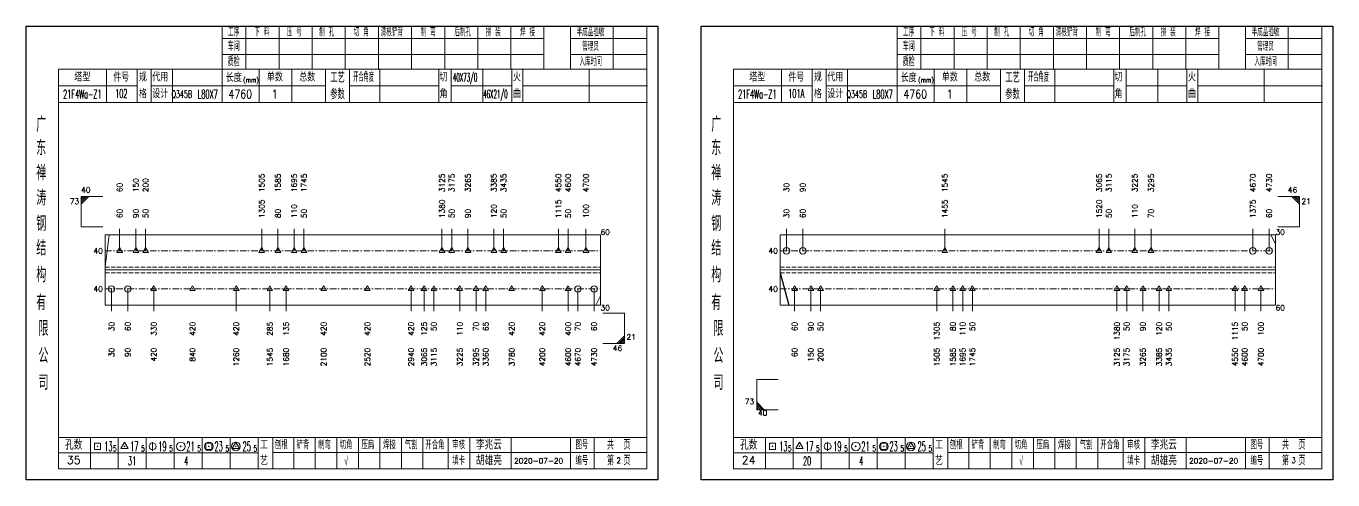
# Model space of a CAD drawing. Extents: x 1310 to 15542, y -76 to 8381.
# Drawn here: x 1829 to 2433, y 5794 to 6004 of the extents above; entities that cross this region are included whole.
import ezdxf
from ezdxf.enums import TextEntityAlignment as Align

# ---------------------------------------------------------------- set-up
doc = ezdxf.new("R2010")
doc.units = 0
doc.header["$MEASUREMENT"] = 0
doc.linetypes.add('一点画线', pattern=[5.2, 3, -1, 0.2, -1])
doc.linetypes.add('虚线', pattern=[2.75, 2, -0.75])
doc.layers.get('0').update_dxf_attribs({"linetype": 'CONTINUOUS', "lineweight": 25})
for name, color, linetype, lineweight in [('1', 7, 'CONTINUOUS', 25), ('4', 7, 'CONTINUOUS', 25), ('5', 7, 'CONTINUOUS', 25)]:
    doc.layers.add(name, color=color, linetype=linetype, lineweight=lineweight)
doc.styles.get("Standard").update_dxf_attribs({"font": 'simplex.shx', "width": 0.7, "height": 3, "bigfont": 'gbhzfs.shx'})

# ---------------------------------------------------------------- blocks, each defined once
blk = doc.blocks.new('孔21.5')
at = {"layer": '5', "color": 7, "linetype": 'Continuous', "lineweight": 13}
for p, q in [((-0.1, -0.1), (0.1, 0.1)), ((0.1, -0.1), (-0.1, 0.1))]:
    blk.add_line(p, q, dxfattribs=at)
blk.add_circle((0, 0), 1, dxfattribs=at)
blk = doc.blocks.new('孔17.5')
at = {"layer": '5', "color": 7, "linetype": 'Continuous', "lineweight": 13}
for p, q in [((0, 1), (-0.866, -0.5)), ((-0.1, -0.1), (0.1, 0.1)), ((0.1, -0.1), (-0.1, 0.1)), ((0.866, -0.5), (0, 1)), ((-0.866, -0.5), (0.866, -0.5))]:
    blk.add_line(p, q, dxfattribs=at)
blk = doc.blocks.new('CTJGK')
at = {"color": 6, "linetype": 'Continuous'}
for p, q in [((0, 209.97), (292.13, 209.97)), ((0, 0), (0, 209.97)), ((292.13, 209.97), (292.13, 0)), ((292.13, 0), (0, 0))]:
    blk.add_line(p, q, dxfattribs=at)

msp = doc.modelspace()

# ---------------------------------------------------------------- linework, layer by layer
at = {"color": 7, "linetype": 'Continuous', "lineweight": 13}
for p, q in [((1854.052, 5924.824), (1864.052, 5924.824)), ((1854.052, 5910.824), (1854.052, 5924.824)), ((1854.927, 5924.824), (1854.052, 5923.949)), ((1855.802, 5924.824), (1854.052, 5923.074)), ((1856.677, 5924.824), (1854.052, 5922.199)), ((1857.552, 5924.824), (1854.052, 5921.324)), ((2417.312, 5924.824), (2407.312, 5924.824)), ((2413.812, 5924.824), (2417.312, 5921.324)), ((2414.687, 5924.824), (2417.312, 5922.199)), ((2415.562, 5924.824), (2417.312, 5923.074)), ((2416.437, 5924.824), (2417.312, 5923.949)), ((2417.312, 5910.824), (2417.312, 5924.824)), ((1854.052, 5910.824), (1864.052, 5910.824)), ((1871.802, 5899.637), (1871.802, 5909.824)), ((1879.302, 5899.637), (1879.302, 5909.824)), ((1883.802, 5899.637), (1883.802, 5909.824)), ((1937.497, 5899.637), (1937.497, 5909.824)), ((1944.997, 5899.637), (1944.997, 5909.824)), ((1952.497, 5899.637), (1952.497, 5909.824)), ((1956.997, 5899.637), (1956.997, 5909.824)), ((2020.84, 5899.637), (2020.84, 5909.824)), ((2025.34, 5899.637), (2025.34, 5909.824)), ((2032.84, 5899.637), (2032.84, 5909.824)), ((2044.84, 5899.637), (2044.84, 5909.824)), ((2049.34, 5899.637), (2049.34, 5909.824)), ((2074.682, 5899.637), (2074.682, 5909.824)), ((2079.182, 5899.637), (2079.182, 5909.824)), ((2087.432, 5899.637), (2087.432, 5909.824)), ((2180.182, 5899.637), (2180.182, 5909.824)), ((2187.682, 5899.637), (2187.682, 5909.824)), ((2253.377, 5899.637), (2253.377, 5909.824)), ((2324.72, 5899.637), (2324.72, 5909.824)), ((2329.22, 5899.637), (2329.22, 5909.824)), ((2341.22, 5899.637), (2341.22, 5909.824)), ((2348.72, 5899.637), (2348.72, 5909.824)), ((2395.812, 5899.637), (2395.812, 5909.824)), ((2403.312, 5899.637), (2403.312, 5909.824)), ((2417.312, 5910.824), (2407.312, 5910.824)), ((1865.052, 5892.251), (1866.977, 5907.137)), ((2406.312, 5902.855), (2404.097, 5907.137)), ((1868.052, 5882.012), (1868.052, 5871.824)), ((1875.552, 5882.012), (1875.552, 5871.824)), ((1887.552, 5882.012), (1887.552, 5871.824)), ((1925.704, 5882.012), (1925.704, 5871.824)), ((1941.247, 5882.012), (1941.247, 5871.824)), ((1948.747, 5882.012), (1948.747, 5871.824)), ((2006.573, 5882.012), (2006.573, 5871.824)), ((2012.59, 5882.012), (2012.59, 5871.824)), ((2017.09, 5882.012), (2017.09, 5871.824)), ((2029.09, 5882.012), (2029.09, 5871.824)), ((2036.59, 5882.012), (2036.59, 5871.824)), ((2041.09, 5882.012), (2041.09, 5871.824)), ((2067.225, 5882.012), (2067.225, 5871.824)), ((2079.182, 5882.012), (2079.182, 5871.824)), ((2083.682, 5882.012), (2083.682, 5871.824)), ((2091.182, 5882.012), (2091.182, 5871.824)), ((2183.932, 5882.012), (2183.932, 5871.824)), ((2191.432, 5882.012), (2191.432, 5871.824)), ((2195.932, 5882.012), (2195.932, 5871.824)), ((2249.627, 5882.012), (2249.627, 5871.824)), ((2257.127, 5882.012), (2257.127, 5871.824)), ((2261.627, 5882.012), (2261.627, 5871.824)), ((2266.127, 5882.012), (2266.127, 5871.824)), ((2332.97, 5882.012), (2332.97, 5871.824)), ((2337.47, 5882.012), (2337.47, 5871.824)), ((2344.97, 5882.012), (2344.97, 5871.824)), ((2352.47, 5882.012), (2352.47, 5871.824)), ((2356.97, 5882.012), (2356.97, 5871.824)), ((2387.562, 5882.012), (2387.562, 5871.824)), ((2392.062, 5882.012), (2392.062, 5871.824)), ((2399.562, 5882.012), (2399.562, 5871.824)), ((2094.182, 5878.794), (2091.967, 5874.512)), ((2105.182, 5870.824), (2095.182, 5870.824)), ((2105.182, 5870.824), (2105.182, 5856.824)), ((2105.182, 5856.824), (2095.182, 5856.824)), ((2101.682, 5856.824), (2105.182, 5860.324)), ((2102.557, 5856.824), (2105.182, 5859.449)), ((2103.432, 5856.824), (2105.182, 5858.574)), ((2104.307, 5856.824), (2105.182, 5857.699)), ((2166.369, 5840.171), (2176.369, 5840.171)), ((2166.369, 5840.171), (2166.369, 5826.171)), ((2169.869, 5826.171), (2166.369, 5829.671)), ((2168.994, 5826.171), (2166.369, 5828.796)), ((2168.119, 5826.171), (2166.369, 5827.921)), ((2167.244, 5826.171), (2166.369, 5827.046)), ((2166.369, 5826.171), (2176.369, 5826.171))]:
    msp.add_line(p, q, dxfattribs=at)
at = {"color": 7, "linetype": 'Continuous', "lineweight": 18}
for p, q in [((1865.052, 5907.137), (1865.052, 5874.512)), ((1865.052, 5907.137), (2094.182, 5907.137)), ((2094.182, 5907.137), (2094.182, 5874.512)), ((2177.182, 5907.137), (2177.182, 5874.512)), ((2177.182, 5907.137), (2406.312, 5907.137)), ((2406.312, 5907.137), (2406.312, 5874.512)), ((1865.052, 5890.824), (2094.182, 5890.824)), ((2177.182, 5890.824), (2406.312, 5890.824))]:
    msp.add_line(p, q, dxfattribs=at)
at = {"color": 3, "linetype": '一点画线', "lineweight": 13}
for p, q in [((1865.052, 5899.637), (2094.182, 5899.637)), ((2177.182, 5899.637), (2406.312, 5899.637)), ((1865.052, 5882.012), (2094.182, 5882.012)), ((2177.182, 5882.012), (2406.312, 5882.012))]:
    msp.add_line(p, q, dxfattribs=at)
at = {"color": 1, "linetype": '虚线', "lineweight": 18}
for p, q in [((1865.052, 5892.137), (2094.182, 5892.137)), ((2177.182, 5892.137), (2406.312, 5892.137)), ((1865.052, 5889.512), (2094.182, 5889.512)), ((2177.182, 5889.512), (2406.312, 5889.512))]:
    msp.add_line(p, q, dxfattribs=at)
at = {"color": 0, "linetype": 'Continuous'}
msp.add_line((2177.182, 5889.512), (2181.163, 5874.512), dxfattribs=at)
at = {"layer": '1', "color": 7, "linetype": 'Continuous', "lineweight": 18}
for p, q in [((1865.052, 5874.512), (2094.182, 5874.512)), ((2177.182, 5874.512), (2406.312, 5874.512))]:
    msp.add_line(p, q, dxfattribs=at)
at = {"layer": '4', "color": 1, "linetype": 'Continuous', "lineweight": 18}
for p, q in [((1828.552, 6003.651), (1828.552, 5793.681)), ((2120.682, 6003.651), (1828.552, 6003.651)), ((1919.182, 6003.651), (1919.182, 5983.811)), ((1930.212, 6003.651), (1930.212, 5983.791)), ((1945.522, 6003.651), (1945.522, 5983.791)), ((1960.842, 6003.651), (1960.842, 5983.791)), ((1976.152, 6003.651), (1976.152, 5983.791)), ((1991.462, 6003.651), (1991.462, 5983.791)), ((2006.772, 6003.651), (2006.772, 5983.791)), ((2022.092, 6003.651), (2022.092, 5983.791)), ((2037.402, 6003.651), (2037.402, 5983.791)), ((2052.712, 6003.651), (2052.712, 5983.791)), ((2068.022, 6003.651), (2068.022, 5983.811)), ((2068.022, 6003.651), (2068.022, 5983.791)), ((2080.302, 6003.651), (2080.302, 5983.791)), ((2100.052, 6003.651), (2100.052, 5983.791)), ((2115.632, 6003.651), (2115.632, 5983.791)), ((2120.682, 5973.851), (2120.682, 6003.651)), ((2140.682, 6003.651), (2140.682, 5793.681)), ((2432.812, 6003.651), (2140.682, 6003.651)), ((2231.312, 6003.651), (2231.312, 5983.811)), ((2242.342, 6003.651), (2242.342, 5983.791)), ((2257.652, 6003.651), (2257.652, 5983.791)), ((2272.972, 6003.651), (2272.972, 5983.791)), ((2288.282, 6003.651), (2288.282, 5983.791)), ((2303.592, 6003.651), (2303.592, 5983.791)), ((2318.902, 6003.651), (2318.902, 5983.791)), ((2334.222, 6003.651), (2334.222, 5983.791)), ((2349.532, 6003.651), (2349.532, 5983.791)), ((2364.842, 6003.651), (2364.842, 5983.791)), ((2380.152, 6003.651), (2380.152, 5983.811)), ((2380.152, 6003.651), (2380.152, 5983.791)), ((2392.432, 6003.651), (2392.432, 5983.791)), ((2412.182, 6003.651), (2412.182, 5983.791)), ((2427.762, 6003.651), (2427.762, 5983.791)), ((2432.812, 5973.851), (2432.812, 6003.651)), ((2068.022, 5997.921), (1919.182, 5997.921)), ((2115.632, 5997.921), (2080.302, 5997.921)), ((2380.152, 5997.921), (2231.312, 5997.921)), ((2427.762, 5997.921), (2392.432, 5997.921)), ((2068.022, 5990.441), (1919.182, 5990.441)), ((2115.632, 5990.441), (2080.302, 5990.441)), ((2380.152, 5990.441), (2231.312, 5990.441)), ((2427.762, 5990.441), (2392.432, 5990.441)), ((1843.562, 5983.791), (1843.562, 5798.731)), ((2115.632, 5983.791), (1843.562, 5983.791)), ((1865.682, 5983.801), (1865.682, 5968.381)), ((1879.832, 5968.381), (1879.832, 5983.791)), ((1886.332, 5968.381), (1886.332, 5983.791)), ((1896.202, 5983.791), (1896.202, 5968.381)), ((1919.182, 5983.811), (1919.182, 5968.381)), ((1936.302, 5983.791), (1936.302, 5968.381)), ((1951.352, 5983.791), (1951.352, 5968.381)), ((1967.052, 5983.791), (1967.052, 5968.381)), ((1978.112, 5983.791), (1978.112, 5968.381)), ((1992.062, 5983.791), (1992.062, 5968.381)), ((2019.362, 5983.791), (2019.362, 5968.381)), ((2025.122, 5983.791), (2025.122, 5968.381)), ((2039.742, 5983.791), (2039.742, 5968.381)), ((2053.202, 5983.791), (2053.202, 5968.381)), ((2058.192, 5983.791), (2058.192, 5968.381)), ((2088.932, 5983.791), (2088.932, 5968.381)), ((2115.632, 5798.731), (2115.632, 5983.791)), ((2155.692, 5983.791), (2155.692, 5798.731)), ((2427.762, 5983.791), (2155.692, 5983.791)), ((2177.812, 5983.801), (2177.812, 5968.381)), ((2191.962, 5968.381), (2191.962, 5983.791)), ((2198.462, 5968.381), (2198.462, 5983.791)), ((2208.332, 5983.791), (2208.332, 5968.381)), ((2231.312, 5983.811), (2231.312, 5968.381)), ((2248.432, 5983.791), (2248.432, 5968.381)), ((2263.482, 5983.791), (2263.482, 5968.381)), ((2279.182, 5983.791), (2279.182, 5968.381)), ((2290.242, 5983.791), (2290.242, 5968.381)), ((2304.192, 5983.791), (2304.192, 5968.381)), ((2331.492, 5983.791), (2331.492, 5968.381)), ((2337.252, 5983.791), (2337.252, 5968.381)), ((2351.872, 5983.791), (2351.872, 5968.381)), ((2365.332, 5983.791), (2365.332, 5968.381)), ((2370.322, 5983.791), (2370.322, 5968.381)), ((2401.062, 5983.791), (2401.062, 5968.381)), ((2427.762, 5798.731), (2427.762, 5983.791)), ((1879.832, 5976.031), (1843.562, 5976.031)), ((1967.052, 5976.081), (1886.332, 5976.081)), ((1978.112, 5976.081), (2019.362, 5976.081)), ((2025.122, 5976.081), (2053.202, 5976.081)), ((2058.192, 5976.081), (2115.812, 5976.081)), ((2120.682, 5793.681), (2120.682, 5973.851)), ((2191.962, 5976.031), (2155.692, 5976.031)), ((2279.182, 5976.081), (2198.462, 5976.081)), ((2290.242, 5976.081), (2331.492, 5976.081)), ((2337.252, 5976.081), (2365.332, 5976.081)), ((2370.322, 5976.081), (2427.942, 5976.081)), ((2432.812, 5793.681), (2432.812, 5973.851)), ((2115.812, 5968.381), (1843.562, 5968.381)), ((2427.942, 5968.381), (2155.692, 5968.381)), ((1843.562, 5813.261), (2115.632, 5813.261)), ((1858.252, 5813.261), (1858.252, 5798.731)), ((1871.182, 5798.731), (1871.182, 5813.261)), ((1884.112, 5813.261), (1884.112, 5798.731)), ((1897.032, 5798.731), (1897.032, 5813.261)), ((1909.962, 5813.261), (1909.962, 5798.731)), ((1922.892, 5798.731), (1922.892, 5813.261)), ((1935.812, 5798.731), (1935.812, 5813.261)), ((1942.682, 5798.731), (1942.682, 5813.261)), ((1952.342, 5798.731), (1952.342, 5813.261)), ((1962.282, 5798.731), (1962.282, 5813.261)), ((1972.222, 5798.731), (1972.222, 5813.261)), ((1982.172, 5798.731), (1982.172, 5813.261)), ((1992.112, 5798.731), (1992.112, 5813.261)), ((2002.052, 5798.731), (2002.052, 5813.261)), ((2012.002, 5798.731), (2012.002, 5813.261)), ((2023.642, 5798.731), (2023.642, 5813.261)), ((2033.792, 5798.731), (2033.792, 5813.261)), ((2052.852, 5798.731), (2052.852, 5813.261)), ((2080.232, 5798.731), (2080.232, 5813.261)), ((2091.192, 5798.731), (2091.192, 5813.261)), ((2155.692, 5813.261), (2427.762, 5813.261)), ((2170.382, 5813.261), (2170.382, 5798.731)), ((2183.312, 5798.731), (2183.312, 5813.261)), ((2196.242, 5813.261), (2196.242, 5798.731)), ((2209.162, 5798.731), (2209.162, 5813.261)), ((2222.092, 5813.261), (2222.092, 5798.731)), ((2235.022, 5798.731), (2235.022, 5813.261)), ((2247.942, 5798.731), (2247.942, 5813.261)), ((2254.812, 5798.731), (2254.812, 5813.261)), ((2264.472, 5798.731), (2264.472, 5813.261)), ((2274.412, 5798.731), (2274.412, 5813.261)), ((2284.352, 5798.731), (2284.352, 5813.261)), ((2294.302, 5798.731), (2294.302, 5813.261)), ((2304.242, 5798.731), (2304.242, 5813.261)), ((2314.182, 5798.731), (2314.182, 5813.261)), ((2324.132, 5798.731), (2324.132, 5813.261)), ((2335.772, 5798.731), (2335.772, 5813.261)), ((2345.922, 5798.731), (2345.922, 5813.261)), ((2364.982, 5798.731), (2364.982, 5813.261)), ((2392.362, 5798.731), (2392.362, 5813.261)), ((2403.322, 5798.731), (2403.322, 5813.261)), ((1935.812, 5806.131), (1843.562, 5806.131)), ((1942.642, 5806.291), (2115.632, 5806.291)), ((2247.942, 5806.131), (2155.692, 5806.131)), ((2254.772, 5806.291), (2427.762, 5806.291)), ((1843.562, 5798.731), (2115.632, 5798.731)), ((2155.692, 5798.731), (2427.762, 5798.731)), ((1828.552, 5793.681), (2120.682, 5793.681)), ((2140.682, 5793.681), (2432.812, 5793.681))]:
    msp.add_line(p, q, dxfattribs=at)
at = {"layer": '4', "color": 7, "linetype": 'Continuous', "lineweight": 13}
for p, q in [((1860.138, 5807.767), (1860.138, 5810.595)), ((1860.138, 5810.595), (1862.966, 5810.595)), ((1862.966, 5807.767), (1860.138, 5807.767)), ((1861.352, 5808.981), (1861.752, 5809.381)), ((1861.752, 5808.981), (1861.352, 5809.381)), ((1862.966, 5810.595), (1862.966, 5807.767)), ((1874.052, 5811.181), (1872.32, 5808.181)), ((1872.32, 5808.181), (1875.784, 5808.181)), ((1873.852, 5808.981), (1874.252, 5809.381)), ((1874.252, 5808.981), (1873.852, 5809.381)), ((1875.784, 5808.181), (1874.052, 5811.181)), ((1887.052, 5811.181), (1887.052, 5807.181)), ((1899.852, 5808.981), (1900.252, 5809.381)), ((1900.252, 5808.981), (1899.852, 5809.381)), ((1911.638, 5807.767), (1911.638, 5810.595)), ((1911.638, 5810.595), (1914.466, 5810.595)), ((1914.466, 5807.767), (1911.638, 5807.767)), ((1912.852, 5808.981), (1913.252, 5809.381)), ((1913.252, 5808.981), (1912.852, 5809.381)), ((1914.466, 5810.595), (1914.466, 5807.767)), ((1925.552, 5811.181), (1923.82, 5808.181)), ((1923.82, 5808.181), (1927.284, 5808.181)), ((1925.352, 5808.981), (1925.752, 5809.381)), ((1925.752, 5808.981), (1925.352, 5809.381)), ((1927.284, 5808.181), (1925.552, 5811.181)), ((2172.268, 5807.767), (2172.268, 5810.595)), ((2172.268, 5810.595), (2175.096, 5810.595)), ((2175.096, 5807.767), (2172.268, 5807.767)), ((2173.482, 5808.981), (2173.882, 5809.381)), ((2173.882, 5808.981), (2173.482, 5809.381)), ((2175.096, 5810.595), (2175.096, 5807.767)), ((2186.182, 5811.181), (2184.45, 5808.181)), ((2184.45, 5808.181), (2187.914, 5808.181)), ((2185.982, 5808.981), (2186.382, 5809.381)), ((2186.382, 5808.981), (2185.982, 5809.381)), ((2187.914, 5808.181), (2186.182, 5811.181)), ((2199.182, 5811.181), (2199.182, 5807.181)), ((2211.982, 5808.981), (2212.382, 5809.381)), ((2212.382, 5808.981), (2211.982, 5809.381)), ((2223.768, 5807.767), (2223.768, 5810.595)), ((2223.768, 5810.595), (2226.596, 5810.595)), ((2226.596, 5807.767), (2223.768, 5807.767)), ((2224.982, 5808.981), (2225.382, 5809.381)), ((2225.382, 5808.981), (2224.982, 5809.381)), ((2226.596, 5810.595), (2226.596, 5807.767)), ((2237.682, 5811.181), (2235.95, 5808.181)), ((2235.95, 5808.181), (2239.414, 5808.181)), ((2237.482, 5808.981), (2237.882, 5809.381)), ((2237.882, 5808.981), (2237.482, 5809.381)), ((2239.414, 5808.181), (2237.682, 5811.181))]:
    msp.add_line(p, q, dxfattribs=at)
for centre, radius in [((1887.052, 5809.181), 1.6), ((1900.052, 5809.181), 2), ((1913.052, 5809.181), 2), ((1925.552, 5809.181), 2), ((2199.182, 5809.181), 1.6), ((2212.182, 5809.181), 2), ((2225.182, 5809.181), 2), ((2237.682, 5809.181), 2)]:
    msp.add_circle(centre, radius, dxfattribs=at)

# ---------------------------------------------------------------- block references
at = {"color": 0, "linetype": 'Continuous'}
for p in [(1828.552, 5793.681), (2140.682, 5793.681)]:
    msp.add_blockref('CTJGK', p, dxfattribs=at)
at = {"color": 8, "linetype": 'Continuous', "lineweight": 9, "xscale": 1.5, "yscale": 1.5, "zscale": 1.5}
for name, p in [('孔17.5', (1871.802, 5899.637)), ('孔17.5', (1879.302, 5899.637)), ('孔17.5', (1883.802, 5899.637)), ('孔17.5', (1937.497, 5899.637)), ('孔17.5', (1944.997, 5899.637)), ('孔17.5', (1952.497, 5899.637)), ('孔17.5', (1956.997, 5899.637)), ('孔17.5', (2020.84, 5899.637)), ('孔17.5', (2025.34, 5899.637)), ('孔17.5', (2032.84, 5899.637)), ('孔17.5', (2044.84, 5899.637)), ('孔17.5', (2049.34, 5899.637)), ('孔17.5', (2074.682, 5899.637)), ('孔17.5', (2079.182, 5899.637)), ('孔17.5', (2087.432, 5899.637)), ('孔21.5', (2180.182, 5899.637)), ('孔21.5', (2187.682, 5899.637)), ('孔17.5', (2253.377, 5899.637)), ('孔17.5', (2324.72, 5899.637)), ('孔17.5', (2329.22, 5899.637)), ('孔17.5', (2341.22, 5899.637)), ('孔17.5', (2348.72, 5899.637)), ('孔21.5', (2395.812, 5899.637)), ('孔21.5', (2403.312, 5899.637))]:
    msp.add_blockref(name, p, dxfattribs=at)
at = {"layer": '1', "color": 8, "linetype": 'Continuous', "lineweight": 9, "xscale": 1.5, "yscale": 1.5, "zscale": 1.5}
for name, p in [('孔21.5', (1868.052, 5882.012)), ('孔21.5', (1875.552, 5882.012)), ('孔17.5', (1887.552, 5882.012)), ('孔17.5', (1905.486, 5882.012)), ('孔17.5', (1925.704, 5882.012)), ('孔17.5', (1941.247, 5882.012)), ('孔17.5', (1948.747, 5882.012)), ('孔17.5', (1966.138, 5882.012)), ('孔17.5', (1986.356, 5882.012)), ('孔17.5', (2006.573, 5882.012)), ('孔17.5', (2012.59, 5882.012)), ('孔17.5', (2017.09, 5882.012)), ('孔17.5', (2029.09, 5882.012)), ('孔17.5', (2036.59, 5882.012)), ('孔17.5', (2041.09, 5882.012)), ('孔17.5', (2053.09, 5882.012)), ('孔17.5', (2067.225, 5882.012)), ('孔17.5', (2079.182, 5882.012)), ('孔21.5', (2083.682, 5882.012)), ('孔21.5', (2091.182, 5882.012)), ('孔17.5', (2183.932, 5882.012)), ('孔17.5', (2191.432, 5882.012)), ('孔17.5', (2195.932, 5882.012)), ('孔17.5', (2249.627, 5882.012)), ('孔17.5', (2257.127, 5882.012)), ('孔17.5', (2261.627, 5882.012)), ('孔17.5', (2266.127, 5882.012)), ('孔17.5', (2332.97, 5882.012)), ('孔17.5', (2337.47, 5882.012)), ('孔17.5', (2344.97, 5882.012)), ('孔17.5', (2352.47, 5882.012)), ('孔17.5', (2356.97, 5882.012)), ('孔17.5', (2387.562, 5882.012)), ('孔17.5', (2392.062, 5882.012)), ('孔17.5', (2399.562, 5882.012))]:
    msp.add_blockref(name, p, dxfattribs=at)

# ---------------------------------------------------------------- texts
at = {"color": 7, "linetype": 'Continuous', "lineweight": 13}
for s, p in [('1505', (1937.497, 5926.824)), ('1585', (1944.997, 5926.824)), ('1695', (1952.497, 5926.824)), ('1745', (1956.997, 5926.824)), ('3125', (2020.84, 5926.824)), ('3175', (2025.34, 5926.824)), ('3265', (2032.84, 5926.824)), ('3385', (2044.84, 5926.824)), ('3435', (2049.34, 5926.824)), ('4550', (2074.682, 5926.824)), ('4600', (2079.182, 5926.824)), ('4700', (2087.432, 5926.824)), ('1545', (2253.377, 5926.824)), ('3065', (2324.72, 5926.824)), ('3115', (2329.22, 5926.824)), ('3225', (2341.22, 5926.824)), ('3295', (2348.72, 5926.824)), ('4670', (2395.812, 5926.824)), ('4730', (2403.312, 5926.824)), ('60', (1871.802, 5926.824)), ('150', (1879.302, 5926.824)), ('200', (1883.802, 5926.824)), ('30', (2180.182, 5926.824)), ('90', (2187.682, 5926.824))]:
    msp.add_text(s, height=2.5, rotation=90, dxfattribs=at).set_placement(p, align=Align.MIDDLE_LEFT)
for s, p in [('40', (1854.052, 5925.824)), ('21', (2106.182, 5857.824))]:
    msp.add_text(s, height=2.5, dxfattribs=at).set_placement(p, align=Align.BOTTOM_LEFT)
for s, p in [('46', (2416.312, 5925.824)), ('40', (2171.298, 5822.671))]:
    msp.add_text(s, height=2.5, dxfattribs=at).set_placement(p, align=Align.BOTTOM_RIGHT)
for s, p in [('73', (1853.052, 5923.824)), ('46', (2104.182, 5855.824))]:
    msp.add_text(s, height=2.5, dxfattribs=at).set_placement(p, align=Align.TOP_RIGHT)
at = {"color": 8, "linetype": 'Continuous', "lineweight": 9}
for s, p in [('1305', (1937.497, 5914.824)), ('1380', (2020.84, 5914.824)), ('1115', (2074.682, 5914.824)), ('1455', (2253.377, 5914.824)), ('1520', (2324.72, 5914.824)), ('1375', (2395.812, 5914.824)), ('60', (1871.802, 5914.824)), ('90', (1879.302, 5914.824)), ('50', (1883.802, 5914.824)), ('80', (1944.997, 5914.824)), ('110', (1952.497, 5914.824)), ('50', (1956.997, 5914.824)), ('50', (2025.34, 5914.824)), ('90', (2032.84, 5914.824)), ('120', (2044.84, 5914.824)), ('50', (2049.34, 5914.824)), ('50', (2079.182, 5914.824)), ('100', (2087.432, 5914.824)), ('30', (2180.182, 5914.824)), ('60', (2187.682, 5914.824)), ('50', (2329.22, 5914.824)), ('110', (2341.22, 5914.824)), ('70', (2348.72, 5914.824)), ('60', (2403.312, 5914.824))]:
    msp.add_text(s, height=2.5, rotation=90, dxfattribs=at).set_placement(p, align=Align.MIDDLE_LEFT)
at = {"color": 7, "linetype": 'Continuous', "lineweight": 13}
for s, p in [('21', (2418.312, 5923.824)), ('73', (2160.901, 5831.205))]:
    msp.add_text(s, height=2.5, dxfattribs=at).set_placement(p, align=Align.TOP_LEFT)
for s, p in [('60', (2094.182, 5908.324)), ('30', (2406.312, 5908.324))]:
    msp.add_text(s, height=2.5, dxfattribs=at).set_placement(p, align=Align.MIDDLE_LEFT)
for p in [(1864.052, 5899.637), (2176.182, 5899.637), (1864.052, 5882.012), (2176.182, 5882.012)]:
    msp.add_text('40', height=2.5, dxfattribs=at).set_placement(p, align=Align.MIDDLE_RIGHT)
at = {"layer": '1', "color": 7, "linetype": 'Continuous', "lineweight": 13}
for s, p in [('30', (2094.182, 5873.324)), ('60', (2406.312, 5873.324))]:
    msp.add_text(s, height=2.5, dxfattribs=at).set_placement(p, align=Align.MIDDLE_LEFT)
at = {"layer": '1', "color": 8, "linetype": 'Continuous', "lineweight": 9}
for s, p in [('30', (1868.052, 5866.824)), ('60', (1875.552, 5866.824)), ('330', (1887.552, 5866.824)), ('420', (1905.486, 5866.824)), ('420', (1925.704, 5866.824)), ('285', (1941.247, 5866.824)), ('135', (1948.747, 5866.824)), ('420', (1966.138, 5866.824)), ('420', (1986.356, 5866.824)), ('420', (2006.573, 5866.824)), ('125', (2012.59, 5866.824)), ('50', (2017.09, 5866.824)), ('110', (2029.09, 5866.824)), ('70', (2036.59, 5866.824)), ('65', (2041.09, 5866.824)), ('420', (2053.09, 5866.824)), ('420', (2067.225, 5866.824)), ('400', (2079.182, 5866.824)), ('70', (2083.682, 5866.824)), ('60', (2091.182, 5866.824)), ('60', (2183.932, 5866.824)), ('90', (2191.432, 5866.824)), ('50', (2195.932, 5866.824)), ('1305', (2249.627, 5866.824)), ('80', (2257.127, 5866.824)), ('110', (2261.627, 5866.824)), ('50', (2266.127, 5866.824)), ('1380', (2332.97, 5866.824)), ('50', (2337.47, 5866.824)), ('90', (2344.97, 5866.824)), ('120', (2352.47, 5866.824)), ('50', (2356.97, 5866.824)), ('1115', (2387.562, 5866.824)), ('50', (2392.062, 5866.824)), ('100', (2399.562, 5866.824))]:
    msp.add_text(s, height=2.5, rotation=90, dxfattribs=at).set_placement(p, align=Align.MIDDLE_RIGHT)
at = {"layer": '1', "color": 7, "linetype": 'Continuous', "lineweight": 13}
for s, p in [('30', (1868.052, 5854.824)), ('90', (1875.552, 5854.824)), ('420', (1887.552, 5854.824)), ('840', (1905.486, 5854.824)), ('1260', (1925.704, 5854.824)), ('1545', (1941.247, 5854.824)), ('1680', (1948.747, 5854.824)), ('2100', (1966.138, 5854.824)), ('2520', (1986.356, 5854.824)), ('2940', (2006.573, 5854.824)), ('3065', (2012.59, 5854.824)), ('3115', (2017.09, 5854.824)), ('3225', (2029.09, 5854.824)), ('3295', (2036.59, 5854.824)), ('3360', (2041.09, 5854.824)), ('3780', (2053.09, 5854.824)), ('4200', (2067.225, 5854.824)), ('4600', (2079.182, 5854.824)), ('4670', (2083.682, 5854.824)), ('4730', (2091.182, 5854.824)), ('60', (2183.932, 5854.824)), ('150', (2191.432, 5854.824)), ('200', (2195.932, 5854.824)), ('1505', (2249.627, 5854.824)), ('1585', (2257.127, 5854.824)), ('1695', (2261.627, 5854.824)), ('1745', (2266.127, 5854.824)), ('3125', (2332.97, 5854.824)), ('3175', (2337.47, 5854.824)), ('3265', (2344.97, 5854.824)), ('3385', (2352.47, 5854.824)), ('3435', (2356.97, 5854.824)), ('4550', (2387.562, 5854.824)), ('4600', (2392.062, 5854.824)), ('4700', (2399.562, 5854.824))]:
    msp.add_text(s, height=2.5, rotation=90, dxfattribs=at).set_placement(p, align=Align.MIDDLE_RIGHT)
at = {"layer": '4', "color": 1, "linetype": 'Continuous', "lineweight": 25}
for s, height, width, p in [('工序', 3.7, 0.7, (1924.552, 6000.781)), ('下 料', 3.7, 0.7, (1937.552, 6000.781)), ('压 号', 3.7, 0.7, (1952.552, 6000.781)), ('制 孔', 3.7, 0.7, (1967.552, 6000.781)), ('切 角', 3.7, 0.7, (1983.552, 6000.781)), ('清根铲背 ', 3.7, 0.7, (1998.552, 6000.781)), (' 制 弯', 3.7, 0.7, (2013.552, 6000.781)), (' 后制孔', 3.7, 0.7, (2029.552, 6000.781)), ('拼 装', 3.7, 0.7, (2044.552, 6000.781)), (' 焊 接', 3.7, 0.7, (2059.552, 6000.781)), ('半成品验收', 3.7, 0.7, (2089.552, 6000.781)), ('工序', 3.7, 0.7, (2236.682, 6000.781)), ('下 料', 3.7, 0.7, (2249.682, 6000.781)), ('压 号', 3.7, 0.7, (2264.682, 6000.781)), ('制 孔', 3.7, 0.7, (2279.682, 6000.781)), ('切 角', 3.7, 0.7, (2295.682, 6000.781)), ('清根铲背 ', 3.7, 0.7, (2310.682, 6000.781)), (' 制 弯', 3.7, 0.7, (2325.682, 6000.781)), (' 后制孔', 3.7, 0.7, (2341.682, 6000.781)), ('拼 装', 3.7, 0.7, (2356.682, 6000.781)), (' 焊 接', 3.7, 0.7, (2371.682, 6000.781)), ('半成品验收', 3.7, 0.7, (2401.682, 6000.781)), ('车间', 4, 0.7, (1924.552, 5994.181)), ('管理员', 3.7, 0.7, (2089.552, 5994.181)), ('车间', 4, 0.7, (2236.682, 5994.181)), ('管理员', 3.7, 0.7, (2401.682, 5994.181)), ('质检', 4, 0.7, (1924.552, 5987.121)), ('入库时间', 3.7, 0.7, (2089.552, 5987.121)), ('质检', 4, 0.7, (2236.682, 5987.121)), ('入库时间', 3.7, 0.7, (2401.682, 5987.121)), ('工艺', 4.8, 0.7, (1972.552, 5979.941)), ('开合角度', 4, 0.6, (1984.552, 5979.941)), ('40X73/0', 3.8, 0.4, (2031.552, 5979.941)), ('工艺', 4.8, 0.7, (2284.682, 5979.941)), ('开合角度', 4, 0.6, (2296.682, 5979.941)), ('(mm)', 2.24, 0.7, (1932.552, 5978.681)), ('(mm)', 2.24, 0.7, (2244.682, 5978.681)), ('21F4Wa-Z1', 4, 0.5, (1854.552, 5972.201)), ('102', 4, 0.5, (1872.552, 5972.451)), ('Q345B', 3.5, 0.5, (1900.552, 5972.181)), ('L80X7', 4, 0.5, (1912.552, 5972.181)), ('4760', 4, 0.8, (1927.552, 5972.231)), ('1', 4, 0.8, (1943.552, 5972.231)), ('参数', 4.8, 0.7, (1972.552, 5972.231)), ('46X21/0', 3.8, 0.4, (2045.552, 5972.231)), ('21F4Wa-Z1', 4, 0.5, (2166.682, 5972.201)), ('101A', 4, 0.5, (2184.682, 5972.451)), ('Q345B', 3.5, 0.5, (2212.682, 5972.181)), ('L80X7', 4, 0.5, (2224.682, 5972.181)), ('4760', 4, 0.8, (2239.682, 5972.231)), ('1', 4, 0.8, (2255.682, 5972.231)), ('参数', 4.8, 0.7, (2284.682, 5972.231)), ('广', 6.96, 0.7, (1835.552, 5958.151)), ('广', 6.96, 0.7, (2147.682, 5958.151)), ('东', 6.96, 0.7, (1835.552, 5947.361)), ('东', 6.96, 0.7, (2147.682, 5947.361)), ('禅', 6.96, 0.7, (1835.552, 5935.771)), ('禅', 6.96, 0.7, (2147.682, 5935.771)), ('涛', 6.96, 0.7, (1835.552, 5924.171)), ('涛', 6.96, 0.7, (2147.682, 5924.171)), ('钢', 6.96, 0.7, (1835.552, 5912.281)), ('钢', 6.96, 0.7, (2147.682, 5912.281)), ('结', 6.96, 0.7, (1835.552, 5900.971)), ('结', 6.96, 0.7, (2147.682, 5900.971)), ('构', 6.96, 0.7, (1835.552, 5888.591)), ('构', 6.96, 0.7, (2147.682, 5888.591)), ('有', 6.96, 0.7, (1835.552, 5875.781)), ('有', 6.96, 0.7, (2147.682, 5875.781)), ('限', 6.96, 0.7, (1836.552, 5863.781)), ('限', 6.96, 0.7, (2148.682, 5863.781)), ('公', 6.96, 0.7, (1836.552, 5851.241)), ('公', 6.96, 0.7, (2148.682, 5851.241)), ('司', 6.96, 0.7, (1836.552, 5838.761)), ('司', 6.96, 0.7, (2148.682, 5838.761)), ('13', 4.47, 0.5, (1866.552, 5809.181)), ('5', 2.68, 0.6, (1869.552, 5808.181)), ('17', 4.47, 0.5, (1878.552, 5809.181)), ('5', 2.68, 0.6, (1882.552, 5808.181)), ('19', 4.47, 0.5, (1891.552, 5809.181)), ('5', 2.68, 0.6, (1895.552, 5808.181)), ('21', 4.47, 0.5, (1904.552, 5809.181)), ('5', 2.68, 0.6, (1908.552, 5808.181)), ('23', 4.47, 0.5, (1917.552, 5809.181)), ('5', 2.68, 0.6, (1921.552, 5808.181)), ('25', 4.47, 0.5, (1930.552, 5809.181)), ('5', 2.68, 0.6, (1934.552, 5808.181)), ('刨根', 3.7, 0.8, (1946.552, 5809.781)), ('铲背', 3.7, 0.8, (1956.552, 5809.781)), ('制弯', 3.7, 0.8, (1966.552, 5809.781)), ('切角', 3.7, 0.8, (1976.552, 5809.781)), ('压扁', 3.7, 0.8, (1986.552, 5809.781)), ('焊接', 3.7, 0.8, (1996.552, 5809.781)), ('气割', 3.7, 0.8, (2006.552, 5809.781)), ('开合角', 3.7, 0.8, (2017.552, 5809.781)), ('审核', 3.7, 0.8, (2028.552, 5809.781)), ('图号', 3.7, 0.8, (2085.552, 5809.781)), ('共  页', 4, 0.8, (2102.552, 5809.781)), ('13', 4.47, 0.5, (2178.682, 5809.181)), ('5', 2.68, 0.6, (2181.682, 5808.181)), ('17', 4.47, 0.5, (2190.682, 5809.181)), ('5', 2.68, 0.6, (2194.682, 5808.181)), ('19', 4.47, 0.5, (2203.682, 5809.181)), ('5', 2.68, 0.6, (2207.682, 5808.181)), ('21', 4.47, 0.5, (2216.682, 5809.181)), ('5', 2.68, 0.6, (2220.682, 5808.181)), ('23', 4.47, 0.5, (2229.682, 5809.181)), ('5', 2.68, 0.6, (2233.682, 5808.181)), ('25', 4.47, 0.5, (2242.682, 5809.181)), ('5', 2.68, 0.6, (2246.682, 5808.181)), ('刨根', 3.7, 0.8, (2258.682, 5809.781)), ('铲背', 3.7, 0.8, (2268.682, 5809.781)), ('制弯', 3.7, 0.8, (2278.682, 5809.781)), ('切角', 3.7, 0.8, (2288.682, 5809.781)), ('压扁', 3.7, 0.8, (2298.682, 5809.781)), ('焊接', 3.7, 0.8, (2308.682, 5809.781)), ('气割', 3.7, 0.8, (2318.682, 5809.781)), ('开合角', 3.7, 0.8, (2329.682, 5809.781)), ('审核', 3.7, 0.8, (2340.682, 5809.781)), ('图号', 3.7, 0.8, (2397.682, 5809.781)), ('共  页', 4, 0.8, (2414.682, 5809.781)), ('31', 4, 0.5, (1877.552, 5802.431)), ('4', 4, 0.5, (1902.552, 5802.431)), ('√', 4, 0.6, (1976.552, 5802.511)), ('填卡', 3.7, 0.8, (2028.552, 5802.511)), ('编号', 3.7, 0.8, (2085.552, 5802.511)), ('第  页', 4, 0.8, (2102.552, 5802.511)), ('20', 4, 0.5, (2189.682, 5802.431)), ('4', 4, 0.5, (2214.682, 5802.431)), ('√', 4, 0.6, (2288.682, 5802.511)), ('填卡', 3.7, 0.8, (2340.682, 5802.511)), ('编号', 3.7, 0.8, (2397.682, 5802.511)), ('第  页', 4, 0.8, (2414.682, 5802.511))]:
    msp.add_text(s, height=height, dxfattribs=dict(at, width=width)).set_placement(p, align=Align.MIDDLE_CENTER)
for s, height, p in [('单数', 3.7, (1943.552, 5979.941)), ('总数', 3.7, (1958.552, 5979.941)), ('单数', 3.7, (2255.682, 5979.941)), ('总数', 3.7, (2270.682, 5979.941)), ('塔型', 3.7, (1854.552, 5979.911)), ('件号', 3.7, (1872.552, 5979.911)), ('规', 3.7, (1882.552, 5979.941)), ('代用', 3.7, (1890.552, 5979.941)), ('长度', 3.7, (1924.552, 5979.681)), ('切', 3.7, (2021.552, 5979.941)), ('火', 3.7, (2055.552, 5979.941)), ('塔型', 3.7, (2166.682, 5979.911)), ('件号', 3.7, (2184.682, 5979.911)), ('规', 3.7, (2194.682, 5979.941)), ('代用', 3.7, (2202.682, 5979.941)), ('长度', 3.7, (2236.682, 5979.681)), ('切', 3.7, (2333.682, 5979.941)), ('火', 3.7, (2367.682, 5979.941)), ('格', 3.7, (1882.552, 5972.231)), ('设计', 3.7, (1890.552, 5972.231)), ('角', 3.7, (2021.552, 5972.231)), ('曲', 3.7, (2055.552, 5972.231)), ('格', 3.7, (2194.682, 5972.231)), ('设计', 3.7, (2202.682, 5972.231)), ('角', 3.7, (2333.682, 5972.231)), ('曲', 3.7, (2367.682, 5972.231)), ('孔数', 4, (1850.552, 5809.701)), ('工', 3.7, (1938.552, 5809.781)), ('李兆云', 4, (2042.552, 5809.781)), ('孔数', 4, (2162.682, 5809.701)), ('工', 3.7, (2250.682, 5809.781)), ('李兆云', 4, (2354.682, 5809.781)), ('35', 3.7, (1850.552, 5802.871)), ('艺', 3.7, (1938.552, 5802.431)), ('胡雄亮', 4, (2042.552, 5802.511)), ('2020-07-20', 2.5, (2065.552, 5802.511)), ('24', 3.7, (2162.682, 5802.871)), ('艺', 3.7, (2250.682, 5802.431)), ('胡雄亮', 4, (2354.682, 5802.511)), ('2020-07-20', 2.5, (2377.682, 5802.511))]:
    msp.add_text(s, height=height, dxfattribs=at).set_placement(p, align=Align.MIDDLE_CENTER)
at = {"layer": '4', "color": 6, "linetype": 'Continuous', "lineweight": 25, "width": 0.8}
for s, p in [('2', (2102.577, 5802.739)), ('3', (2414.707, 5802.739))]:
    msp.add_text(s, height=2.5, dxfattribs=at).set_placement(p, align=Align.MIDDLE_CENTER)

doc.saveas('drawing.dxf')
